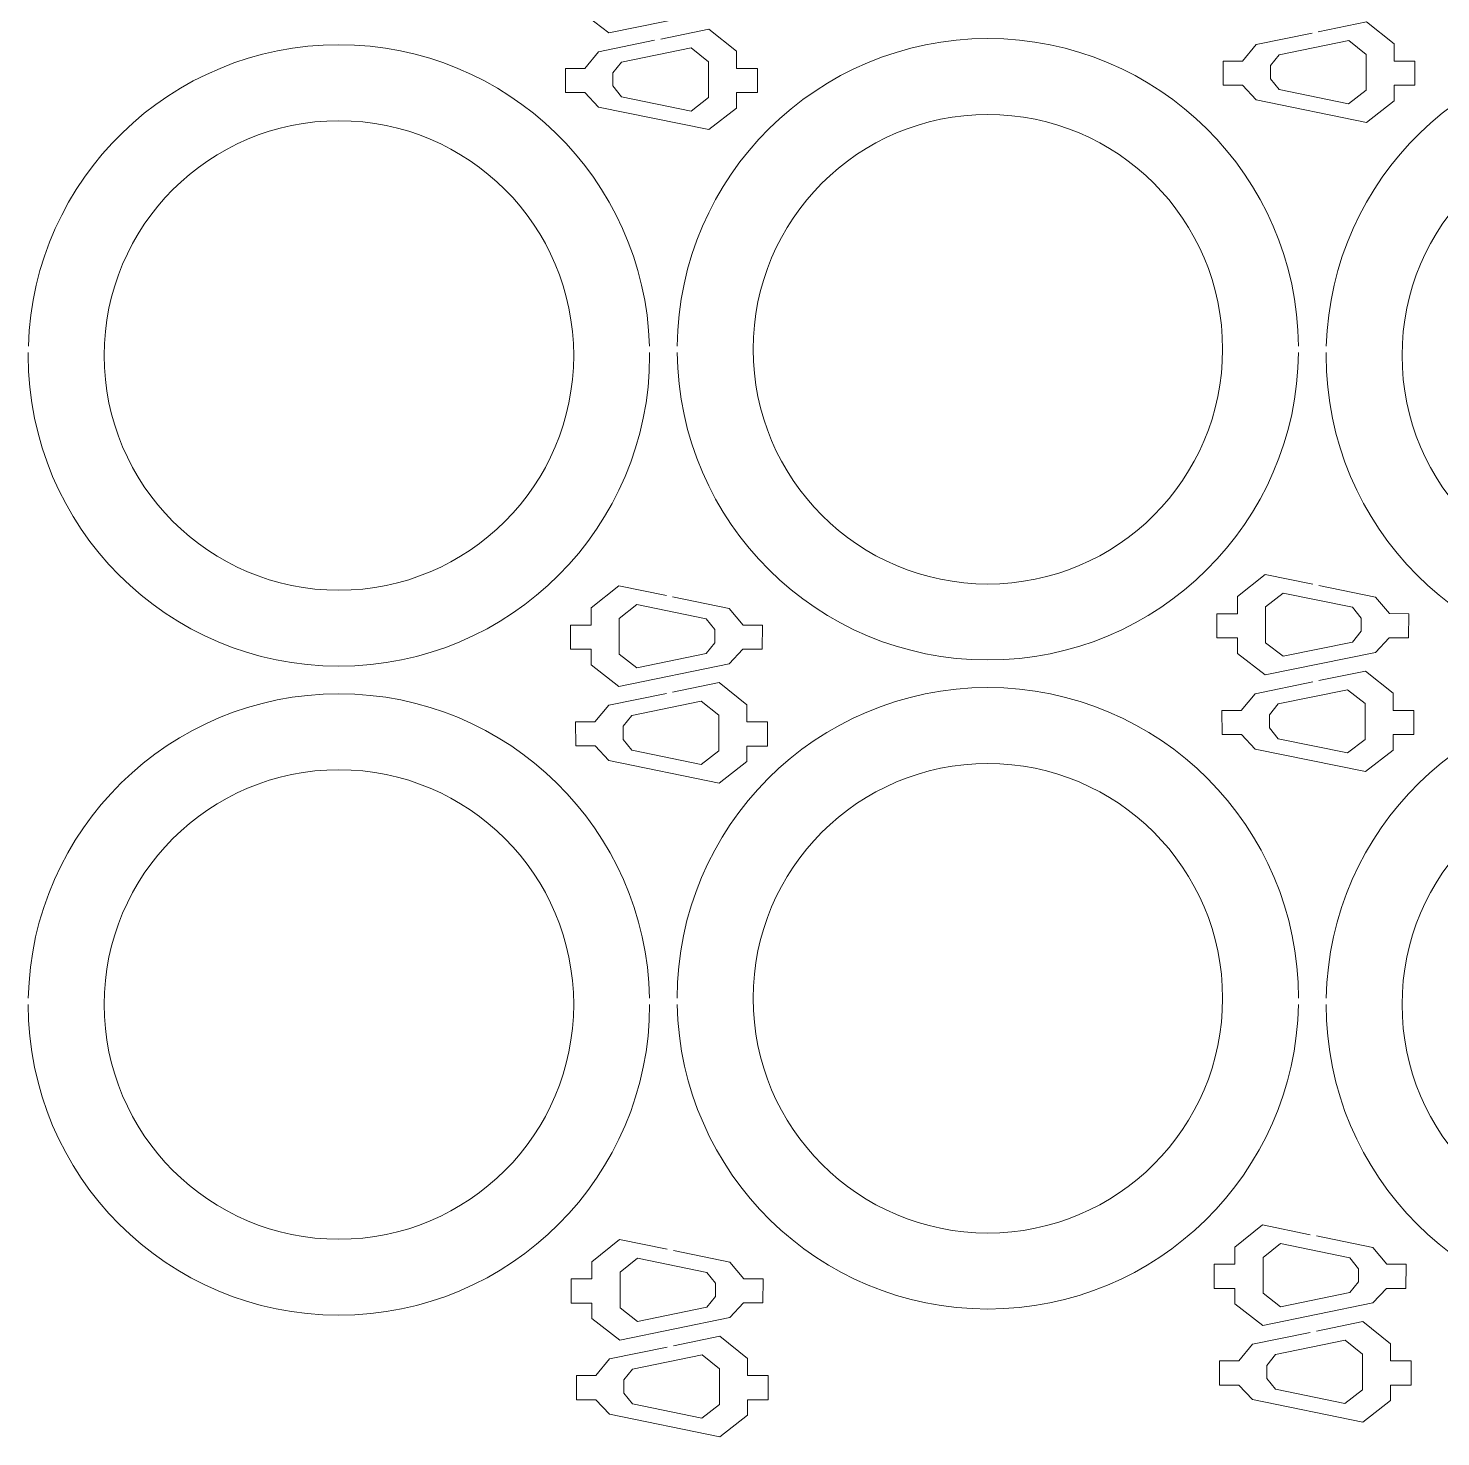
# Model space of a CAD drawing. Header units: centimetres. Extents: x -36.3 to 43.7, y -27.7 to 32.3.
# Drawn here: x -6.15 to 4.08, y 12.55 to 22.75 of the extents above; entities that cross this region are included whole.
import ezdxf

# ---------------------------------------------------------------- set-up
doc = ezdxf.new("R2010")
doc.units = ezdxf.units.CM
doc.header["$MEASUREMENT"] = 0
doc.layers.add('layer 1', color=7, linetype='Continuous')

msp = doc.modelspace()

# ---------------------------------------------------------------- linework, layer by layer
at = {"layer": 'layer 1', "color": 250, "lineweight": 9}
for points, knots in [([(-1.56617, 23.36883), (-1.56617, 23.36883), (-1.14365, 23.28216), (-1.14365, 23.28216), (-1.14365, 23.28216), (-1.04365, 23.16202), (-1.04365, 23.16202), (-1.04365, 23.16202), (-0.90369, 23.16168), (-0.90369, 23.16168), (-0.90369, 23.16168), (-0.9055, 22.9869), (-0.9055, 22.9869), (-0.9055, 22.9869), (-1.04546, 22.9869), (-1.04546, 22.9869), (-1.04546, 22.9869), (-1.14365, 22.88189), (-1.14365, 22.88189), (-1.14365, 22.88189), (-1.94243, 22.71847), (-1.94243, 22.71847), (-1.94243, 22.71847), (-2.14365, 22.87466), (-2.14365, 22.87466), (-2.14365, 22.87466), (-2.14365, 22.98668), (-2.14365, 22.98668), (-2.14365, 22.98668), (-2.29365, 22.98668), (-2.29365, 22.98668), (-2.29365, 22.98668), (-2.29365, 23.16168), (-2.29365, 23.16168), (-2.29365, 23.16168), (-2.14365, 23.16168), (-2.14365, 23.16168), (-2.14365, 23.16168), (-2.14365, 23.28592), (-2.14365, 23.28592), (-2.14365, 23.28592), (-1.94354, 23.44624), (-1.94354, 23.44624), (-1.94354, 23.44624), (-1.61117, 23.37806), (-1.61117, 23.37806)], [0, 0, 0, 0, 0.06666667, 0.06666667, 0.06666667, 0.13333333, 0.13333333, 0.13333333, 0.2, 0.2, 0.2, 0.26666667, 0.26666667, 0.26666667, 0.33333333, 0.33333333, 0.33333333, 0.4, 0.4, 0.4, 0.46666667, 0.46666667, 0.46666667, 0.53333333, 0.53333333, 0.53333333, 0.6, 0.6, 0.6, 0.66666667, 0.66666667, 0.66666667, 0.73333333, 0.73333333, 0.73333333, 0.8, 0.8, 0.8, 0.86666667, 0.86666667, 0.86666667, 0.93333333, 0.93333333, 0.93333333, 1, 1, 1, 1]), ([(-1.61117, 22.66501), (-1.61117, 22.66501), (-2.01618, 22.58193), (-2.01618, 22.58193), (-2.01618, 22.58193), (-2.11618, 22.46179), (-2.11618, 22.46179), (-2.11618, 22.46179), (-2.25614, 22.46145), (-2.25614, 22.46145), (-2.25614, 22.46145), (-2.25433, 22.28667), (-2.25433, 22.28667), (-2.25433, 22.28667), (-2.11437, 22.28667), (-2.11437, 22.28667), (-2.11437, 22.28667), (-2.01618, 22.18166), (-2.01618, 22.18166), (-2.01618, 22.18166), (-1.2174, 22.01824), (-1.2174, 22.01824), (-1.2174, 22.01824), (-1.01618, 22.17443), (-1.01618, 22.17443), (-1.01618, 22.17443), (-1.01618, 22.28645), (-1.01618, 22.28645), (-1.01618, 22.28645), (-0.86618, 22.28645), (-0.86618, 22.28645), (-0.86618, 22.28645), (-0.86618, 22.46145), (-0.86618, 22.46145), (-0.86618, 22.46145), (-1.01618, 22.46145), (-1.01618, 22.46145), (-1.01618, 22.46145), (-1.01618, 22.58569), (-1.01618, 22.58569), (-1.01618, 22.58569), (-1.21629, 22.74601), (-1.21629, 22.74601), (-1.21629, 22.74601), (-1.56617, 22.67424), (-1.56617, 22.67424)], [0, 0, 0, 0, 0.06666667, 0.06666667, 0.06666667, 0.13333333, 0.13333333, 0.13333333, 0.2, 0.2, 0.2, 0.26666667, 0.26666667, 0.26666667, 0.33333333, 0.33333333, 0.33333333, 0.4, 0.4, 0.4, 0.46666667, 0.46666667, 0.46666667, 0.53333333, 0.53333333, 0.53333333, 0.6, 0.6, 0.6, 0.66666667, 0.66666667, 0.66666667, 0.73333333, 0.73333333, 0.73333333, 0.8, 0.8, 0.8, 0.86666667, 0.86666667, 0.86666667, 0.93333333, 0.93333333, 0.93333333, 1, 1, 1, 1]), ([(3.15133, 22.71793), (3.15133, 22.71793), (2.74632, 22.63485), (2.74632, 22.63485), (2.74632, 22.63485), (2.64632, 22.51471), (2.64632, 22.51471), (2.64632, 22.51471), (2.50636, 22.51437), (2.50636, 22.51437), (2.50636, 22.51437), (2.50817, 22.33959), (2.50817, 22.33959), (2.50817, 22.33959), (2.64813, 22.33959), (2.64813, 22.33959), (2.64813, 22.33959), (2.74632, 22.23458), (2.74632, 22.23458), (2.74632, 22.23458), (3.5451, 22.07116), (3.5451, 22.07116), (3.5451, 22.07116), (3.74632, 22.22735), (3.74632, 22.22735), (3.74632, 22.22735), (3.74632, 22.33937), (3.74632, 22.33937), (3.74632, 22.33937), (3.89632, 22.33937), (3.89632, 22.33937), (3.89632, 22.33937), (3.89632, 22.51437), (3.89632, 22.51437), (3.89632, 22.51437), (3.74632, 22.51437), (3.74632, 22.51437), (3.74632, 22.51437), (3.74632, 22.63861), (3.74632, 22.63861), (3.74632, 22.63861), (3.54621, 22.79893), (3.54621, 22.79893), (3.54621, 22.79893), (3.19633, 22.72716), (3.19633, 22.72716)], [0, 0, 0, 0, 0.06666667, 0.06666667, 0.06666667, 0.13333333, 0.13333333, 0.13333333, 0.2, 0.2, 0.2, 0.26666667, 0.26666667, 0.26666667, 0.33333333, 0.33333333, 0.33333333, 0.4, 0.4, 0.4, 0.46666667, 0.46666667, 0.46666667, 0.53333333, 0.53333333, 0.53333333, 0.6, 0.6, 0.6, 0.66666667, 0.66666667, 0.66666667, 0.73333333, 0.73333333, 0.73333333, 0.8, 0.8, 0.8, 0.86666667, 0.86666667, 0.86666667, 0.93333333, 0.93333333, 0.93333333, 1, 1, 1, 1]), ([(-6.1453, 20.45032), (-6.10961, 21.66174), (-5.11635, 22.63282), (-3.89629, 22.63282), (-2.67623, 22.63282), (-1.68295, 21.66174), (-1.64728, 20.45032)], [0, 0, 0, 0, 0.5, 0.5, 0.5, 1, 1, 1, 1]), ([(-1.21996, 22.51027), (-1.21996, 22.51027), (-1.34593, 22.61119), (-1.34593, 22.61119), (-1.34593, 22.61119), (-1.84945, 22.5079), (-1.84945, 22.5079), (-1.84945, 22.5079), (-1.9124, 22.42926), (-1.9124, 22.42926), (-1.9124, 22.42926), (-1.9124, 22.33447), (-1.9124, 22.33447), (-1.9124, 22.33447), (-1.84945, 22.25593), (-1.84945, 22.25593), (-1.84945, 22.25593), (-1.34663, 22.15306), (-1.34663, 22.15306), (-1.34663, 22.15306), (-1.21996, 22.25138), (-1.21996, 22.25138), (-1.21996, 22.25138), (-1.21996, 22.51027), (-1.21996, 22.51027)], [0, 0, 0, 0, 0.125, 0.125, 0.125, 0.25, 0.25, 0.25, 0.375, 0.375, 0.375, 0.5, 0.5, 0.5, 0.625, 0.625, 0.625, 0.75, 0.75, 0.75, 0.875, 0.875, 0.875, 1, 1, 1, 1]), ([(-1.44662, 20.45032), (-1.43456, 21.6826), (-0.43186, 22.67782), (0.80327, 22.67782), (2.0384, 22.67782), (3.0411, 21.6826), (3.05316, 20.45032)], [0, 0, 0, 0, 0.5, 0.5, 0.5, 1, 1, 1, 1]), ([(3.54254, 22.56319), (3.54254, 22.56319), (3.41657, 22.66411), (3.41657, 22.66411), (3.41657, 22.66411), (2.91305, 22.56082), (2.91305, 22.56082), (2.91305, 22.56082), (2.8501, 22.48218), (2.8501, 22.48218), (2.8501, 22.48218), (2.8501, 22.38739), (2.8501, 22.38739), (2.8501, 22.38739), (2.91305, 22.30885), (2.91305, 22.30885), (2.91305, 22.30885), (3.41587, 22.20598), (3.41587, 22.20598), (3.41587, 22.20598), (3.54254, 22.3043), (3.54254, 22.3043), (3.54254, 22.3043), (3.54254, 22.56319), (3.54254, 22.56319)], [0, 0, 0, 0, 0.125, 0.125, 0.125, 0.25, 0.25, 0.25, 0.375, 0.375, 0.375, 0.5, 0.5, 0.5, 0.625, 0.625, 0.625, 0.75, 0.75, 0.75, 0.875, 0.875, 0.875, 1, 1, 1, 1]), ([(3.25382, 20.45032), (3.28951, 21.66174), (4.28277, 22.63282), (5.50283, 22.63282), (6.72289, 22.63282), (7.71617, 21.66174), (7.75184, 20.45032)], [0, 0, 0, 0, 0.5, 0.5, 0.5, 1, 1, 1, 1]), ([(0.80327, 22.12782), (1.74215, 22.12782), (2.50327, 21.3667), (2.50327, 20.42782), (2.50327, 19.48894), (1.74215, 18.72782), (0.80327, 18.72782), (-0.13561, 18.72782), (-0.89673, 19.48894), (-0.89673, 20.42782), (-0.89673, 21.3667), (-0.13561, 22.12782), (0.80327, 22.12782)], [0, 0, 0, 0, 0.25, 0.25, 0.25, 0.5, 0.5, 0.5, 0.75, 0.75, 0.75, 1, 1, 1, 1]), ([(-3.89629, 22.08282), (-2.95741, 22.08282), (-2.19629, 21.3217), (-2.19629, 20.38282), (-2.19629, 19.44394), (-2.95741, 18.68282), (-3.89629, 18.68282), (-4.83517, 18.68282), (-5.59629, 19.44394), (-5.59629, 20.38282), (-5.59629, 21.3217), (-4.83517, 22.08282), (-3.89629, 22.08282)], [0, 0, 0, 0, 0.25, 0.25, 0.25, 0.5, 0.5, 0.5, 0.75, 0.75, 0.75, 1, 1, 1, 1]), ([(5.50283, 22.08282), (6.44171, 22.08282), (7.20283, 21.3217), (7.20283, 20.38282), (7.20283, 19.44394), (6.44171, 18.68282), (5.50283, 18.68282), (4.56395, 18.68282), (3.80283, 19.44394), (3.80283, 20.38282), (3.80283, 21.3217), (4.56395, 22.08282), (5.50283, 22.08282)], [0, 0, 0, 0, 0.25, 0.25, 0.25, 0.5, 0.5, 0.5, 0.75, 0.75, 0.75, 1, 1, 1, 1]), ([(-1.6464, 20.40532), (-1.64633, 20.39784), (-1.64629, 20.39033), (-1.64629, 20.38282), (-1.64629, 19.14018), (-2.65365, 18.13282), (-3.89629, 18.13282), (-5.13893, 18.13282), (-6.14629, 19.14018), (-6.14629, 20.38282), (-6.14629, 20.39033), (-6.14625, 20.39784), (-6.14618, 20.40532)], [0, 0, 0, 0, 0.25, 0.25, 0.25, 0.5, 0.5, 0.5, 0.75, 0.75, 0.75, 1, 1, 1, 1]), ([(3.05316, 20.40532), (3.0411, 19.17304), (2.0384, 18.17782), (0.80327, 18.17782), (-0.43186, 18.17782), (-1.43456, 19.17304), (-1.44662, 20.40532)], [0, 0, 0, 0, 0.5, 0.5, 0.5, 1, 1, 1, 1]), ([(7.75272, 20.40532), (7.75279, 20.39784), (7.75283, 20.39033), (7.75283, 20.38282), (7.75283, 19.14018), (6.74547, 18.13282), (5.50283, 18.13282), (4.26019, 18.13282), (3.25283, 19.14018), (3.25283, 20.38282), (3.25283, 20.39033), (3.25287, 20.39784), (3.25294, 20.40532)], [0, 0, 0, 0, 0.25, 0.25, 0.25, 0.5, 0.5, 0.5, 0.75, 0.75, 0.75, 1, 1, 1, 1]), ([(3.20105, 18.71752), (3.20105, 18.71752), (3.61107, 18.63341), (3.61107, 18.63341), (3.61107, 18.63341), (3.71107, 18.51327), (3.71107, 18.51327), (3.71107, 18.51327), (3.85103, 18.51293), (3.85103, 18.51293), (3.85103, 18.51293), (3.84922, 18.33815), (3.84922, 18.33815), (3.84922, 18.33815), (3.70926, 18.33815), (3.70926, 18.33815), (3.70926, 18.33815), (3.61107, 18.23314), (3.61107, 18.23314), (3.61107, 18.23314), (2.81229, 18.06972), (2.81229, 18.06972), (2.81229, 18.06972), (2.61107, 18.22591), (2.61107, 18.22591), (2.61107, 18.22591), (2.61107, 18.33793), (2.61107, 18.33793), (2.61107, 18.33793), (2.46107, 18.33793), (2.46107, 18.33793), (2.46107, 18.33793), (2.46107, 18.51293), (2.46107, 18.51293), (2.46107, 18.51293), (2.61107, 18.51293), (2.61107, 18.51293), (2.61107, 18.51293), (2.61107, 18.63717), (2.61107, 18.63717), (2.61107, 18.63717), (2.81118, 18.79749), (2.81118, 18.79749), (2.81118, 18.79749), (3.15605, 18.72675), (3.15605, 18.72675)], [0, 0, 0, 0, 0.06666667, 0.06666667, 0.06666667, 0.13333333, 0.13333333, 0.13333333, 0.2, 0.2, 0.2, 0.26666667, 0.26666667, 0.26666667, 0.33333333, 0.33333333, 0.33333333, 0.4, 0.4, 0.4, 0.46666667, 0.46666667, 0.46666667, 0.53333333, 0.53333333, 0.53333333, 0.6, 0.6, 0.6, 0.66666667, 0.66666667, 0.66666667, 0.73333333, 0.73333333, 0.73333333, 0.8, 0.8, 0.8, 0.86666667, 0.86666667, 0.86666667, 0.93333333, 0.93333333, 0.93333333, 1, 1, 1, 1]), ([(-1.47988, 18.63464), (-1.47988, 18.63464), (-1.06986, 18.55053), (-1.06986, 18.55053), (-1.06986, 18.55053), (-0.96986, 18.43039), (-0.96986, 18.43039), (-0.96986, 18.43039), (-0.8299, 18.43005), (-0.8299, 18.43005), (-0.8299, 18.43005), (-0.83171, 18.25527), (-0.83171, 18.25527), (-0.83171, 18.25527), (-0.97167, 18.25527), (-0.97167, 18.25527), (-0.97167, 18.25527), (-1.06986, 18.15026), (-1.06986, 18.15026), (-1.06986, 18.15026), (-1.86864, 17.98684), (-1.86864, 17.98684), (-1.86864, 17.98684), (-2.06986, 18.14303), (-2.06986, 18.14303), (-2.06986, 18.14303), (-2.06986, 18.25505), (-2.06986, 18.25505), (-2.06986, 18.25505), (-2.21986, 18.25505), (-2.21986, 18.25505), (-2.21986, 18.25505), (-2.21986, 18.43005), (-2.21986, 18.43005), (-2.21986, 18.43005), (-2.06986, 18.43005), (-2.06986, 18.43005), (-2.06986, 18.43005), (-2.06986, 18.55429), (-2.06986, 18.55429), (-2.06986, 18.55429), (-1.86975, 18.71461), (-1.86975, 18.71461), (-1.86975, 18.71461), (-1.52488, 18.64387), (-1.52488, 18.64387)], [0, 0, 0, 0, 0.06666667, 0.06666667, 0.06666667, 0.13333333, 0.13333333, 0.13333333, 0.2, 0.2, 0.2, 0.26666667, 0.26666667, 0.26666667, 0.33333333, 0.33333333, 0.33333333, 0.4, 0.4, 0.4, 0.46666667, 0.46666667, 0.46666667, 0.53333333, 0.53333333, 0.53333333, 0.6, 0.6, 0.6, 0.66666667, 0.66666667, 0.66666667, 0.73333333, 0.73333333, 0.73333333, 0.8, 0.8, 0.8, 0.86666667, 0.86666667, 0.86666667, 0.93333333, 0.93333333, 0.93333333, 1, 1, 1, 1]), ([(2.81485, 18.56175), (2.81485, 18.56175), (2.94082, 18.66267), (2.94082, 18.66267), (2.94082, 18.66267), (3.44434, 18.55938), (3.44434, 18.55938), (3.44434, 18.55938), (3.50729, 18.48074), (3.50729, 18.48074), (3.50729, 18.48074), (3.50729, 18.38595), (3.50729, 18.38595), (3.50729, 18.38595), (3.44434, 18.30741), (3.44434, 18.30741), (3.44434, 18.30741), (2.94152, 18.20454), (2.94152, 18.20454), (2.94152, 18.20454), (2.81485, 18.30286), (2.81485, 18.30286), (2.81485, 18.30286), (2.81485, 18.56175), (2.81485, 18.56175)], [0, 0, 0, 0, 0.125, 0.125, 0.125, 0.25, 0.25, 0.25, 0.375, 0.375, 0.375, 0.5, 0.5, 0.5, 0.625, 0.625, 0.625, 0.75, 0.75, 0.75, 0.875, 0.875, 0.875, 1, 1, 1, 1]), ([(-1.86608, 18.47887), (-1.86608, 18.47887), (-1.74011, 18.57979), (-1.74011, 18.57979), (-1.74011, 18.57979), (-1.23659, 18.4765), (-1.23659, 18.4765), (-1.23659, 18.4765), (-1.17364, 18.39786), (-1.17364, 18.39786), (-1.17364, 18.39786), (-1.17364, 18.30307), (-1.17364, 18.30307), (-1.17364, 18.30307), (-1.23659, 18.22453), (-1.23659, 18.22453), (-1.23659, 18.22453), (-1.73941, 18.12166), (-1.73941, 18.12166), (-1.73941, 18.12166), (-1.86608, 18.21998), (-1.86608, 18.21998), (-1.86608, 18.21998), (-1.86608, 18.47887), (-1.86608, 18.47887)], [0, 0, 0, 0, 0.125, 0.125, 0.125, 0.25, 0.25, 0.25, 0.375, 0.375, 0.375, 0.5, 0.5, 0.5, 0.625, 0.625, 0.625, 0.75, 0.75, 0.75, 0.875, 0.875, 0.875, 1, 1, 1, 1]), ([(-1.52488, 17.93594), (-1.52488, 17.93594), (-1.94239, 17.8503), (-1.94239, 17.8503), (-1.94239, 17.8503), (-2.04239, 17.73016), (-2.04239, 17.73016), (-2.04239, 17.73016), (-2.18235, 17.72982), (-2.18235, 17.72982), (-2.18235, 17.72982), (-2.18054, 17.55504), (-2.18054, 17.55504), (-2.18054, 17.55504), (-2.04058, 17.55504), (-2.04058, 17.55504), (-2.04058, 17.55504), (-1.94239, 17.45003), (-1.94239, 17.45003), (-1.94239, 17.45003), (-1.14361, 17.28661), (-1.14361, 17.28661), (-1.14361, 17.28661), (-0.94239, 17.4428), (-0.94239, 17.4428), (-0.94239, 17.4428), (-0.94239, 17.55482), (-0.94239, 17.55482), (-0.94239, 17.55482), (-0.79239, 17.55482), (-0.79239, 17.55482), (-0.79239, 17.55482), (-0.79239, 17.72982), (-0.79239, 17.72982), (-0.79239, 17.72982), (-0.94239, 17.72982), (-0.94239, 17.72982), (-0.94239, 17.72982), (-0.94239, 17.85406), (-0.94239, 17.85406), (-0.94239, 17.85406), (-1.1425, 18.01438), (-1.1425, 18.01438), (-1.1425, 18.01438), (-1.47988, 17.94517), (-1.47988, 17.94517)], [0, 0, 0, 0, 0.06666667, 0.06666667, 0.06666667, 0.13333333, 0.13333333, 0.13333333, 0.2, 0.2, 0.2, 0.26666667, 0.26666667, 0.26666667, 0.33333333, 0.33333333, 0.33333333, 0.4, 0.4, 0.4, 0.46666667, 0.46666667, 0.46666667, 0.53333333, 0.53333333, 0.53333333, 0.6, 0.6, 0.6, 0.66666667, 0.66666667, 0.66666667, 0.73333333, 0.73333333, 0.73333333, 0.8, 0.8, 0.8, 0.86666667, 0.86666667, 0.86666667, 0.93333333, 0.93333333, 0.93333333, 1, 1, 1, 1]), ([(3.15605, 18.01882), (3.15605, 18.01882), (2.73854, 17.93318), (2.73854, 17.93318), (2.73854, 17.93318), (2.63854, 17.81304), (2.63854, 17.81304), (2.63854, 17.81304), (2.49858, 17.8127), (2.49858, 17.8127), (2.49858, 17.8127), (2.50039, 17.63792), (2.50039, 17.63792), (2.50039, 17.63792), (2.64035, 17.63792), (2.64035, 17.63792), (2.64035, 17.63792), (2.73854, 17.53291), (2.73854, 17.53291), (2.73854, 17.53291), (3.53732, 17.36949), (3.53732, 17.36949), (3.53732, 17.36949), (3.73854, 17.52568), (3.73854, 17.52568), (3.73854, 17.52568), (3.73854, 17.6377), (3.73854, 17.6377), (3.73854, 17.6377), (3.88854, 17.6377), (3.88854, 17.6377), (3.88854, 17.6377), (3.88854, 17.8127), (3.88854, 17.8127), (3.88854, 17.8127), (3.73854, 17.8127), (3.73854, 17.8127), (3.73854, 17.8127), (3.73854, 17.93694), (3.73854, 17.93694), (3.73854, 17.93694), (3.53843, 18.09726), (3.53843, 18.09726), (3.53843, 18.09726), (3.20105, 18.02805), (3.20105, 18.02805)], [0, 0, 0, 0, 0.06666667, 0.06666667, 0.06666667, 0.13333333, 0.13333333, 0.13333333, 0.2, 0.2, 0.2, 0.26666667, 0.26666667, 0.26666667, 0.33333333, 0.33333333, 0.33333333, 0.4, 0.4, 0.4, 0.46666667, 0.46666667, 0.46666667, 0.53333333, 0.53333333, 0.53333333, 0.6, 0.6, 0.6, 0.66666667, 0.66666667, 0.66666667, 0.73333333, 0.73333333, 0.73333333, 0.8, 0.8, 0.8, 0.86666667, 0.86666667, 0.86666667, 0.93333333, 0.93333333, 0.93333333, 1, 1, 1, 1]), ([(-6.14585, 15.72782), (-6.12189, 16.94969), (-5.1239, 17.93282), (-3.89629, 17.93282), (-2.66868, 17.93282), (-1.67069, 16.94969), (-1.64673, 15.72782)], [0, 0, 0, 0, 0.5, 0.5, 0.5, 1, 1, 1, 1]), ([(-1.44673, 15.72782), (-1.44673, 16.97046), (-0.43937, 17.97782), (0.80327, 17.97782), (2.04591, 17.97782), (3.05327, 16.97046), (3.05327, 15.72782)], [0, 0, 0, 0, 0.5, 0.5, 0.5, 1, 1, 1, 1]), ([(3.53476, 17.86152), (3.53476, 17.86152), (3.40879, 17.96244), (3.40879, 17.96244), (3.40879, 17.96244), (2.90527, 17.85915), (2.90527, 17.85915), (2.90527, 17.85915), (2.84232, 17.78051), (2.84232, 17.78051), (2.84232, 17.78051), (2.84232, 17.68572), (2.84232, 17.68572), (2.84232, 17.68572), (2.90527, 17.60718), (2.90527, 17.60718), (2.90527, 17.60718), (3.40809, 17.50431), (3.40809, 17.50431), (3.40809, 17.50431), (3.53476, 17.60263), (3.53476, 17.60263), (3.53476, 17.60263), (3.53476, 17.86152), (3.53476, 17.86152)], [0, 0, 0, 0, 0.125, 0.125, 0.125, 0.25, 0.25, 0.25, 0.375, 0.375, 0.375, 0.5, 0.5, 0.5, 0.625, 0.625, 0.625, 0.75, 0.75, 0.75, 0.875, 0.875, 0.875, 1, 1, 1, 1]), ([(3.25327, 15.72782), (3.27723, 16.94969), (4.27522, 17.93282), (5.50283, 17.93282), (6.73044, 17.93282), (7.72843, 16.94969), (7.75239, 15.72782)], [0, 0, 0, 0, 0.5, 0.5, 0.5, 1, 1, 1, 1]), ([(-1.14617, 17.77864), (-1.14617, 17.77864), (-1.27214, 17.87956), (-1.27214, 17.87956), (-1.27214, 17.87956), (-1.77566, 17.77627), (-1.77566, 17.77627), (-1.77566, 17.77627), (-1.83861, 17.69763), (-1.83861, 17.69763), (-1.83861, 17.69763), (-1.83861, 17.60284), (-1.83861, 17.60284), (-1.83861, 17.60284), (-1.77566, 17.5243), (-1.77566, 17.5243), (-1.77566, 17.5243), (-1.27284, 17.42143), (-1.27284, 17.42143), (-1.27284, 17.42143), (-1.14617, 17.51975), (-1.14617, 17.51975), (-1.14617, 17.51975), (-1.14617, 17.77864), (-1.14617, 17.77864)], [0, 0, 0, 0, 0.125, 0.125, 0.125, 0.25, 0.25, 0.25, 0.375, 0.375, 0.375, 0.5, 0.5, 0.5, 0.625, 0.625, 0.625, 0.75, 0.75, 0.75, 0.875, 0.875, 0.875, 1, 1, 1, 1]), ([(0.80327, 17.42782), (1.74215, 17.42782), (2.50327, 16.6667), (2.50327, 15.72782), (2.50327, 14.78894), (1.74215, 14.02782), (0.80327, 14.02782), (-0.13561, 14.02782), (-0.89673, 14.78894), (-0.89673, 15.72782), (-0.89673, 16.6667), (-0.13561, 17.42782), (0.80327, 17.42782)], [0, 0, 0, 0, 0.25, 0.25, 0.25, 0.5, 0.5, 0.5, 0.75, 0.75, 0.75, 1, 1, 1, 1]), ([(-3.89629, 17.38282), (-2.95741, 17.38282), (-2.19629, 16.6217), (-2.19629, 15.68282), (-2.19629, 14.74394), (-2.95741, 13.98282), (-3.89629, 13.98282), (-4.83517, 13.98282), (-5.59629, 14.74394), (-5.59629, 15.68282), (-5.59629, 16.6217), (-4.83517, 17.38282), (-3.89629, 17.38282)], [0, 0, 0, 0, 0.25, 0.25, 0.25, 0.5, 0.5, 0.5, 0.75, 0.75, 0.75, 1, 1, 1, 1]), ([(5.50283, 17.38282), (6.44171, 17.38282), (7.20283, 16.6217), (7.20283, 15.68282), (7.20283, 14.74394), (6.44171, 13.98282), (5.50283, 13.98282), (4.56395, 13.98282), (3.80283, 14.74394), (3.80283, 15.68282), (3.80283, 16.6217), (4.56395, 17.38282), (5.50283, 17.38282)], [0, 0, 0, 0, 0.25, 0.25, 0.25, 0.5, 0.5, 0.5, 0.75, 0.75, 0.75, 1, 1, 1, 1]), ([(-1.64629, 15.68282), (-1.64629, 14.44018), (-2.65365, 13.43282), (-3.89629, 13.43282), (-5.13893, 13.43282), (-6.14629, 14.44018), (-6.14629, 15.68282)], [0, 0, 0, 0, 0.5, 0.5, 0.5, 1, 1, 1, 1]), ([(3.05283, 15.68282), (3.02887, 14.46095), (2.03088, 13.47782), (0.80327, 13.47782), (-0.42434, 13.47782), (-1.42233, 14.46095), (-1.44629, 15.68282)], [0, 0, 0, 0, 0.5, 0.5, 0.5, 1, 1, 1, 1]), ([(7.75283, 15.68282), (7.75283, 14.44018), (6.74547, 13.43282), (5.50283, 13.43282), (4.26019, 13.43282), (3.25283, 14.44018), (3.25283, 15.68282)], [0, 0, 0, 0, 0.5, 0.5, 0.5, 1, 1, 1, 1]), ([(3.1823, 14.00664), (3.1823, 14.00664), (3.59232, 13.92253), (3.59232, 13.92253), (3.59232, 13.92253), (3.69232, 13.80239), (3.69232, 13.80239), (3.69232, 13.80239), (3.83228, 13.80205), (3.83228, 13.80205), (3.83228, 13.80205), (3.83047, 13.62727), (3.83047, 13.62727), (3.83047, 13.62727), (3.69051, 13.62727), (3.69051, 13.62727), (3.69051, 13.62727), (3.59232, 13.52226), (3.59232, 13.52226), (3.59232, 13.52226), (2.79354, 13.35884), (2.79354, 13.35884), (2.79354, 13.35884), (2.59232, 13.51503), (2.59232, 13.51503), (2.59232, 13.51503), (2.59232, 13.62705), (2.59232, 13.62705), (2.59232, 13.62705), (2.44232, 13.62705), (2.44232, 13.62705), (2.44232, 13.62705), (2.44232, 13.80205), (2.44232, 13.80205), (2.44232, 13.80205), (2.59232, 13.80205), (2.59232, 13.80205), (2.59232, 13.80205), (2.59232, 13.92629), (2.59232, 13.92629), (2.59232, 13.92629), (2.79243, 14.08661), (2.79243, 14.08661), (2.79243, 14.08661), (3.1373, 14.01587), (3.1373, 14.01587)], [0, 0, 0, 0, 0.06666667, 0.06666667, 0.06666667, 0.13333333, 0.13333333, 0.13333333, 0.2, 0.2, 0.2, 0.26666667, 0.26666667, 0.26666667, 0.33333333, 0.33333333, 0.33333333, 0.4, 0.4, 0.4, 0.46666667, 0.46666667, 0.46666667, 0.53333333, 0.53333333, 0.53333333, 0.6, 0.6, 0.6, 0.66666667, 0.66666667, 0.66666667, 0.73333333, 0.73333333, 0.73333333, 0.8, 0.8, 0.8, 0.86666667, 0.86666667, 0.86666667, 0.93333333, 0.93333333, 0.93333333, 1, 1, 1, 1]), ([(-1.47437, 13.90081), (-1.47437, 13.90081), (-1.06435, 13.8167), (-1.06435, 13.8167), (-1.06435, 13.8167), (-0.96435, 13.69656), (-0.96435, 13.69656), (-0.96435, 13.69656), (-0.82439, 13.69622), (-0.82439, 13.69622), (-0.82439, 13.69622), (-0.8262, 13.52144), (-0.8262, 13.52144), (-0.8262, 13.52144), (-0.96616, 13.52144), (-0.96616, 13.52144), (-0.96616, 13.52144), (-1.06435, 13.41643), (-1.06435, 13.41643), (-1.06435, 13.41643), (-1.86313, 13.25301), (-1.86313, 13.25301), (-1.86313, 13.25301), (-2.06435, 13.4092), (-2.06435, 13.4092), (-2.06435, 13.4092), (-2.06435, 13.52122), (-2.06435, 13.52122), (-2.06435, 13.52122), (-2.21435, 13.52122), (-2.21435, 13.52122), (-2.21435, 13.52122), (-2.21435, 13.69622), (-2.21435, 13.69622), (-2.21435, 13.69622), (-2.06435, 13.69622), (-2.06435, 13.69622), (-2.06435, 13.69622), (-2.06435, 13.82046), (-2.06435, 13.82046), (-2.06435, 13.82046), (-1.86424, 13.98078), (-1.86424, 13.98078), (-1.86424, 13.98078), (-1.51937, 13.91004), (-1.51937, 13.91004)], [0, 0, 0, 0, 0.06666667, 0.06666667, 0.06666667, 0.13333333, 0.13333333, 0.13333333, 0.2, 0.2, 0.2, 0.26666667, 0.26666667, 0.26666667, 0.33333333, 0.33333333, 0.33333333, 0.4, 0.4, 0.4, 0.46666667, 0.46666667, 0.46666667, 0.53333333, 0.53333333, 0.53333333, 0.6, 0.6, 0.6, 0.66666667, 0.66666667, 0.66666667, 0.73333333, 0.73333333, 0.73333333, 0.8, 0.8, 0.8, 0.86666667, 0.86666667, 0.86666667, 0.93333333, 0.93333333, 0.93333333, 1, 1, 1, 1]), ([(2.7961, 13.85087), (2.7961, 13.85087), (2.92207, 13.95179), (2.92207, 13.95179), (2.92207, 13.95179), (3.42559, 13.8485), (3.42559, 13.8485), (3.42559, 13.8485), (3.48854, 13.76986), (3.48854, 13.76986), (3.48854, 13.76986), (3.48854, 13.67507), (3.48854, 13.67507), (3.48854, 13.67507), (3.42559, 13.59653), (3.42559, 13.59653), (3.42559, 13.59653), (2.92277, 13.49366), (2.92277, 13.49366), (2.92277, 13.49366), (2.7961, 13.59198), (2.7961, 13.59198), (2.7961, 13.59198), (2.7961, 13.85087), (2.7961, 13.85087)], [0, 0, 0, 0, 0.125, 0.125, 0.125, 0.25, 0.25, 0.25, 0.375, 0.375, 0.375, 0.5, 0.5, 0.5, 0.625, 0.625, 0.625, 0.75, 0.75, 0.75, 0.875, 0.875, 0.875, 1, 1, 1, 1]), ([(-1.86057, 13.74504), (-1.86057, 13.74504), (-1.7346, 13.84596), (-1.7346, 13.84596), (-1.7346, 13.84596), (-1.23108, 13.74267), (-1.23108, 13.74267), (-1.23108, 13.74267), (-1.16813, 13.66403), (-1.16813, 13.66403), (-1.16813, 13.66403), (-1.16813, 13.56924), (-1.16813, 13.56924), (-1.16813, 13.56924), (-1.23108, 13.4907), (-1.23108, 13.4907), (-1.23108, 13.4907), (-1.7339, 13.38783), (-1.7339, 13.38783), (-1.7339, 13.38783), (-1.86057, 13.48615), (-1.86057, 13.48615), (-1.86057, 13.48615), (-1.86057, 13.74504), (-1.86057, 13.74504)], [0, 0, 0, 0, 0.125, 0.125, 0.125, 0.25, 0.25, 0.25, 0.375, 0.375, 0.375, 0.5, 0.5, 0.5, 0.625, 0.625, 0.625, 0.75, 0.75, 0.75, 0.875, 0.875, 0.875, 1, 1, 1, 1]), ([(3.1373, 13.30794), (3.1373, 13.30794), (2.71979, 13.2223), (2.71979, 13.2223), (2.71979, 13.2223), (2.61979, 13.10216), (2.61979, 13.10216), (2.61979, 13.10216), (2.47983, 13.10182), (2.47983, 13.10182), (2.47983, 13.10182), (2.48164, 12.92704), (2.48164, 12.92704), (2.48164, 12.92704), (2.6216, 12.92704), (2.6216, 12.92704), (2.6216, 12.92704), (2.71979, 12.82203), (2.71979, 12.82203), (2.71979, 12.82203), (3.51857, 12.65861), (3.51857, 12.65861), (3.51857, 12.65861), (3.71979, 12.8148), (3.71979, 12.8148), (3.71979, 12.8148), (3.71979, 12.92682), (3.71979, 12.92682), (3.71979, 12.92682), (3.86979, 12.92682), (3.86979, 12.92682), (3.86979, 12.92682), (3.86979, 13.10182), (3.86979, 13.10182), (3.86979, 13.10182), (3.71979, 13.10182), (3.71979, 13.10182), (3.71979, 13.10182), (3.71979, 13.22606), (3.71979, 13.22606), (3.71979, 13.22606), (3.51968, 13.38638), (3.51968, 13.38638), (3.51968, 13.38638), (3.1823, 13.31717), (3.1823, 13.31717)], [0, 0, 0, 0, 0.06666667, 0.06666667, 0.06666667, 0.13333333, 0.13333333, 0.13333333, 0.2, 0.2, 0.2, 0.26666667, 0.26666667, 0.26666667, 0.33333333, 0.33333333, 0.33333333, 0.4, 0.4, 0.4, 0.46666667, 0.46666667, 0.46666667, 0.53333333, 0.53333333, 0.53333333, 0.6, 0.6, 0.6, 0.66666667, 0.66666667, 0.66666667, 0.73333333, 0.73333333, 0.73333333, 0.8, 0.8, 0.8, 0.86666667, 0.86666667, 0.86666667, 0.93333333, 0.93333333, 0.93333333, 1, 1, 1, 1]), ([(-1.51937, 13.20211), (-1.51937, 13.20211), (-1.93688, 13.11647), (-1.93688, 13.11647), (-1.93688, 13.11647), (-2.03688, 12.99633), (-2.03688, 12.99633), (-2.03688, 12.99633), (-2.17684, 12.99599), (-2.17684, 12.99599), (-2.17684, 12.99599), (-2.17503, 12.82121), (-2.17503, 12.82121), (-2.17503, 12.82121), (-2.03507, 12.82121), (-2.03507, 12.82121), (-2.03507, 12.82121), (-1.93688, 12.7162), (-1.93688, 12.7162), (-1.93688, 12.7162), (-1.1381, 12.55278), (-1.1381, 12.55278), (-1.1381, 12.55278), (-0.93688, 12.70897), (-0.93688, 12.70897), (-0.93688, 12.70897), (-0.93688, 12.82099), (-0.93688, 12.82099), (-0.93688, 12.82099), (-0.78688, 12.82099), (-0.78688, 12.82099), (-0.78688, 12.82099), (-0.78688, 12.99599), (-0.78688, 12.99599), (-0.78688, 12.99599), (-0.93688, 12.99599), (-0.93688, 12.99599), (-0.93688, 12.99599), (-0.93688, 13.12023), (-0.93688, 13.12023), (-0.93688, 13.12023), (-1.13699, 13.28055), (-1.13699, 13.28055), (-1.13699, 13.28055), (-1.47437, 13.21134), (-1.47437, 13.21134)], [0, 0, 0, 0, 0.06666667, 0.06666667, 0.06666667, 0.13333333, 0.13333333, 0.13333333, 0.2, 0.2, 0.2, 0.26666667, 0.26666667, 0.26666667, 0.33333333, 0.33333333, 0.33333333, 0.4, 0.4, 0.4, 0.46666667, 0.46666667, 0.46666667, 0.53333333, 0.53333333, 0.53333333, 0.6, 0.6, 0.6, 0.66666667, 0.66666667, 0.66666667, 0.73333333, 0.73333333, 0.73333333, 0.8, 0.8, 0.8, 0.86666667, 0.86666667, 0.86666667, 0.93333333, 0.93333333, 0.93333333, 1, 1, 1, 1]), ([(3.51601, 13.15064), (3.51601, 13.15064), (3.39004, 13.25156), (3.39004, 13.25156), (3.39004, 13.25156), (2.88652, 13.14827), (2.88652, 13.14827), (2.88652, 13.14827), (2.82357, 13.06963), (2.82357, 13.06963), (2.82357, 13.06963), (2.82357, 12.97484), (2.82357, 12.97484), (2.82357, 12.97484), (2.88652, 12.8963), (2.88652, 12.8963), (2.88652, 12.8963), (3.38934, 12.79343), (3.38934, 12.79343), (3.38934, 12.79343), (3.51601, 12.89175), (3.51601, 12.89175), (3.51601, 12.89175), (3.51601, 13.15064), (3.51601, 13.15064)], [0, 0, 0, 0, 0.125, 0.125, 0.125, 0.25, 0.25, 0.25, 0.375, 0.375, 0.375, 0.5, 0.5, 0.5, 0.625, 0.625, 0.625, 0.75, 0.75, 0.75, 0.875, 0.875, 0.875, 1, 1, 1, 1]), ([(-1.14066, 13.04481), (-1.14066, 13.04481), (-1.26663, 13.14573), (-1.26663, 13.14573), (-1.26663, 13.14573), (-1.77015, 13.04244), (-1.77015, 13.04244), (-1.77015, 13.04244), (-1.8331, 12.9638), (-1.8331, 12.9638), (-1.8331, 12.9638), (-1.8331, 12.86901), (-1.8331, 12.86901), (-1.8331, 12.86901), (-1.77015, 12.79047), (-1.77015, 12.79047), (-1.77015, 12.79047), (-1.26733, 12.6876), (-1.26733, 12.6876), (-1.26733, 12.6876), (-1.14066, 12.78592), (-1.14066, 12.78592), (-1.14066, 12.78592), (-1.14066, 13.04481), (-1.14066, 13.04481)], [0, 0, 0, 0, 0.125, 0.125, 0.125, 0.25, 0.25, 0.25, 0.375, 0.375, 0.375, 0.5, 0.5, 0.5, 0.625, 0.625, 0.625, 0.75, 0.75, 0.75, 0.875, 0.875, 0.875, 1, 1, 1, 1])]:
    msp.add_open_spline(points, degree=3, knots=knots, dxfattribs=at)

doc.saveas('drawing.dxf')
